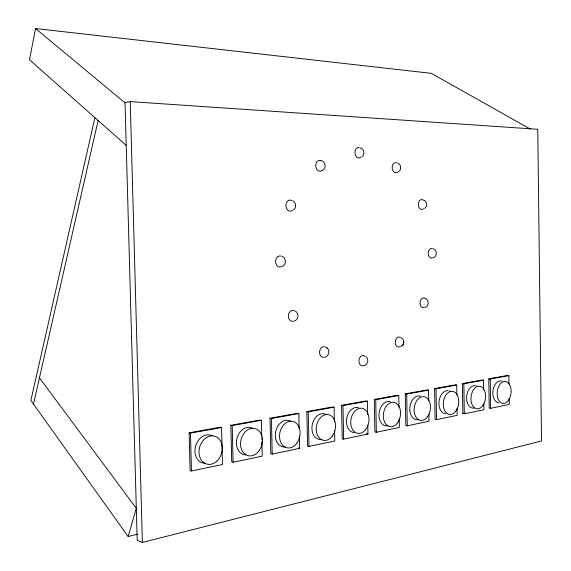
<?xml version="1.0" encoding="UTF-8"?>
<svg xmlns="http://www.w3.org/2000/svg" width="571" height="571" viewBox="0 0 571 571"><rect width="100%" height="100%" fill="white"/><g stroke="black" fill="none" stroke-linecap="round" stroke-linejoin="round"><path stroke-width="0.86" d="M403.504 343.663L403.768 342.222M403.768 341.843L403.083 339.467L401.285 337.668M403.768 342.593L403.768 341.494M530.466 129.16L431.333 73.338L35.566 28.55L29.485 59.734L126.22 145.398M433.31 257.835C437.422 256.479 437.343 250.062 433.296 248.735M94.886 117.647L30.877 400.442L128.147 536.519L137.654 534.17M33.482 404.082L98.119 120.51M128.147 536.519L136.305 508.318L39.47 377.838M402.591 345.262L403.362 344.02M403.233 344.356L403.633 343.328M361.836 156.968C364.948 154.834 364.469 149.631 361.086 148.053M400.592 346.711L402.334 345.541M402.098 345.798L402.84 344.991M293.501 210.071C296.485 207.98 296.385 203.048 293.323 201.078M424.646 208.465C427.615 206.516 427.194 201.563 423.996 200.093M322.294 170.593C326.626 168.581 325.706 161.55 321.13 160.565M398.487 171.892C401.913 169.887 401.27 164.177 397.53 162.942M425.159 307.448C429.549 306.02 429.064 299.068 424.638 298.133M281.881 266.657C286.542 265.194 286.556 257.871 281.981 256.322M142.386 542.45L541.515 440.962L537.761 129.289L130.224 101.609L125.035 102.594L137.197 540.287L142.386 542.45L130.224 101.609M324.471 357.26C329.26 356.682 330.516 349.559 326.284 347.325M293.487 321.273C298.39 320.681 299.718 313.393 295.364 311.088M191.449 471.004L222.469 464.501L221.562 427.522L220.199 427.201L189.129 432.797L190.1 470.597L191.449 471.004L190.478 433.139L189.129 432.797M261.761 436.066L261.397 420.327L260.005 420.028L230.848 425.281L231.733 461.903L233.104 462.274L262.217 456.179L261.882 441.312M299.161 428.728L298.84 413.568L297.427 413.29L270.019 418.229L270.818 453.731L272.21 454.081L299.582 448.349L299.34 436.758M334.385 421.419L334.099 407.202L332.672 406.937L306.848 411.591L307.576 446.051L308.99 446.379L334.777 440.976L334.563 430.313M367.61 414.503L367.36 401.192L365.925 400.949L341.558 405.339L342.215 438.813L343.642 439.12L367.974 434.024L367.81 425.152M398.986 407.052L398.786 395.517L397.345 395.289L374.312 399.436L374.911 431.983L376.346 432.268L399.343 427.451L399.193 418.579M428.7 400.806L428.528 390.15L427.087 389.929L405.282 393.862L405.831 425.523L407.266 425.795L429.035 421.234L428.921 414.125M456.864 394.854L456.714 385.054L455.273 384.854L434.602 388.58L435.102 419.407L436.544 419.656L457.178 415.338L457.071 408.215M483.608 389.772L483.473 380.222L482.024 380.036L462.403 383.569L462.86 413.604L464.302 413.847L483.894 409.742L483.808 403.661M509.011 384.354L508.897 375.632L507.455 375.454L488.805 378.816L489.211 408.094L490.653 408.322L509.282 404.425L509.196 398.315M462.86 413.604L465.415 413.069M190.478 433.139L221.562 427.522M230.848 425.281L232.226 425.595L261.397 420.327M270.019 418.229L271.411 418.522L298.84 413.568M306.848 411.591L308.261 411.862L334.099 407.202M341.558 405.339L342.985 405.596L367.36 401.192M374.312 399.436L375.747 399.679L398.786 395.517M405.282 393.862L406.723 394.083L428.528 390.15M434.602 388.58L436.044 388.787L456.714 385.054M462.403 383.569L463.845 383.769L483.473 380.222M488.805 378.816L490.246 379.001L508.897 375.632M363.156 365.825C367.431 365.618 369.451 359.694 366.239 356.904M366.539 433.732L367.974 434.024M298.176 448.014L299.582 448.349M326.605 347.532L327.29 348.089M35.566 28.55L125.042 102.866M232.226 425.595L233.104 462.274M271.411 418.522L272.21 454.081M261.796 437.814L261.839 439.563M308.261 411.862L308.99 446.379M342.985 405.596L343.642 439.12M406.723 394.083L407.266 425.795M375.747 399.679L376.346 432.268M436.044 388.787L436.544 419.656M490.246 379.001L490.653 408.322M463.845 383.769L464.302 413.847M281.146 266.778A5.567 4.325 -88.5 0 1 275.565 261.704A5.567 4.325 -88.5 0 1 280.911 256.044M399.764 346.711A5.032 3.505 -84.7 0 1 395.253 341.815A5.032 3.505 -84.7 0 1 400.449 337.454M397.566 172.114A5.068 3.547 86.7 0 1 392.191 168.267A5.068 3.547 86.7 0 1 396.552 162.828M423.496 208.758A4.939 3.39 88.6 0 1 419.185 207.701A4.939 3.39 88.6 0 1 419.085 201.349A4.939 3.39 88.6 0 1 423.361 200.221M362.763 365.797A5.203 3.733 -83.3 0 1 359.145 359.173A5.203 3.733 -83.3 0 1 365.24 356.618M292.423 210.399A5.539 4.254 87.7 0 1 286.999 209.222A5.539 4.254 87.7 0 1 286.842 202.098A5.539 4.254 87.7 0 1 292.216 200.828M292.687 321.323A5.51 4.218 -84.8 0 1 288.441 314.828A5.51 4.218 -84.8 0 1 294.579 310.888M424.317 307.498A4.918 3.362 -86.7 0 1 419.985 303.194A4.918 3.362 -86.7 0 1 424.16 298.041M360.715 157.353A5.246 3.783 85.4 0 1 355.076 153.97A5.246 3.783 85.4 0 1 358.631 147.518M359.616 147.732A5.246 3.783 85.4 0 1 360.544 148.296M432.468 257.949A4.882 3.326 -89.1 0 1 428.2 253.467A4.882 3.326 -89.1 0 1 432.311 248.535M323.686 357.289A5.382 3.99 -83.1 0 1 319.653 351.094A5.382 3.99 -83.1 0 1 325.484 347.082M321.894 170.543A5.417 4.047 85.6 0 1 315.756 166.418A5.417 4.047 85.6 0 1 320.716 160.615M204.996 463.245A14.439 11.377 -73.5 0 1 195.503 446.372A14.439 11.377 -73.5 0 1 212.169 435.78M245.823 454.851A13.94 10.713 -75.8 0 1 236.929 438.442A13.94 10.713 -75.8 0 1 252.575 428.286M285.357 446.893A13.476 10.1 -77.6 0 1 275.65 431.769A13.476 10.1 -77.6 0 1 290.532 421.234M321.937 439.385A13.054 9.529 -79 0 1 312.173 425.117A13.054 9.529 -79 0 1 326.269 414.603M354.27 432.54A12.662 9.008 -80.2 0 1 346.661 418.479A12.662 9.008 -80.2 0 1 358.509 407.694M387.895 425.809A12.291 8.529 -81.2 0 1 379.073 413.283A12.291 8.529 -81.2 0 1 390.414 401.798M418.193 419.571A11.941 8.08 -82 0 1 409.857 407.337A11.941 8.08 -82 0 1 420.599 396.217M449.199 390.935A11.62 7.666 -82.7 0 1 450.426 391.549M445.551 413.761A11.62 7.666 -82.7 0 1 439.006 401.706A11.62 7.666 -82.7 0 1 447.885 390.657M474.137 408.051A11.313 7.287 -83.3 0 1 466.65 396.367A11.313 7.287 -83.3 0 1 476.328 385.917M498.79 402.812A11.02 6.931 -83.8 0 1 493.016 390.343A11.02 6.931 -83.8 0 1 502.102 381.157M216.73 461.261A14.511 11.399 -73.6 0 0 216.288 436.801A14.511 11.399 -73.6 0 0 199.001 452.296A14.511 11.399 -73.6 0 0 216.73 461.261M258.699 451.276A14.004 10.728 -75.9 0 0 255.023 428.543A14.004 10.728 -75.9 0 0 240.748 446.479A14.004 10.728 -75.9 0 0 258.699 451.276M296.592 443.503A13.547 10.107 -77.6 0 0 293.144 421.448A13.547 10.107 -77.6 0 0 279.719 438.756A13.547 10.107 -77.6 0 0 296.592 443.503M332.243 436.194A13.119 9.543 -79.1 0 0 329.017 414.767A13.119 9.543 -79.1 0 0 316.363 431.498A13.119 9.543 -79.1 0 0 332.243 436.194M365.861 429.299A12.719 9.015 -80.2 0 0 362.828 408.472A12.719 9.015 -80.2 0 0 350.887 424.653A12.719 9.015 -80.2 0 0 365.861 429.299M397.616 422.79A12.348 8.529 -81.2 0 0 394.754 402.526A12.348 8.529 -81.2 0 0 383.462 418.2A12.348 8.529 -81.2 0 0 397.616 422.79M427.643 416.63A11.998 8.08 -82 0 0 424.952 396.902A11.998 8.08 -82 0 0 414.26 412.091A11.998 8.08 -82 0 0 427.643 416.63M456.093 410.799A11.67 7.666 -82.7 0 0 453.552 391.578A11.67 7.666 -82.7 0 0 443.41 406.316A11.67 7.666 -82.7 0 0 456.093 410.799M483.087 405.26A11.356 7.28 -83.3 0 0 480.682 386.524A11.356 7.28 -83.3 0 0 471.054 400.835A11.356 7.28 -83.3 0 0 483.087 405.26M508.725 400.007A11.063 6.923 -83.8 0 0 506.448 381.721A11.063 6.923 -83.8 0 0 497.291 395.639A11.063 6.923 -83.8 0 0 508.725 400.007"/></g></svg>
